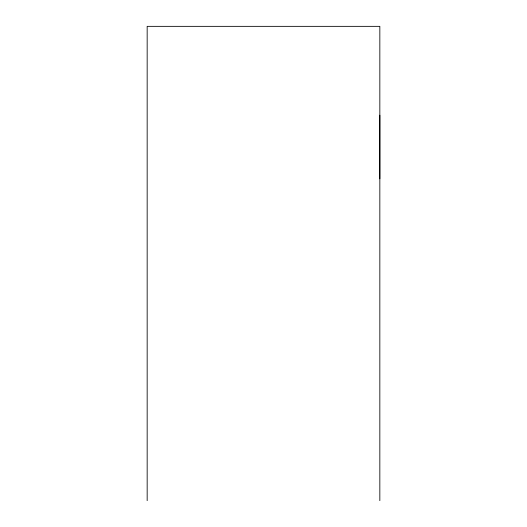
<?xml version="1.0" encoding="UTF-8"?>
<svg xmlns="http://www.w3.org/2000/svg" width="527" height="527" viewBox="0 0 527 527"><rect width="100%" height="100%" fill="white"/><g stroke="black" fill="none" stroke-linecap="round" stroke-linejoin="round"><path stroke-width="0.79" d="M379.835 178.791L379.835 115.196M379.835 500.65L379.835 26.35L147.165 26.35L147.165 500.65"/></g></svg>
